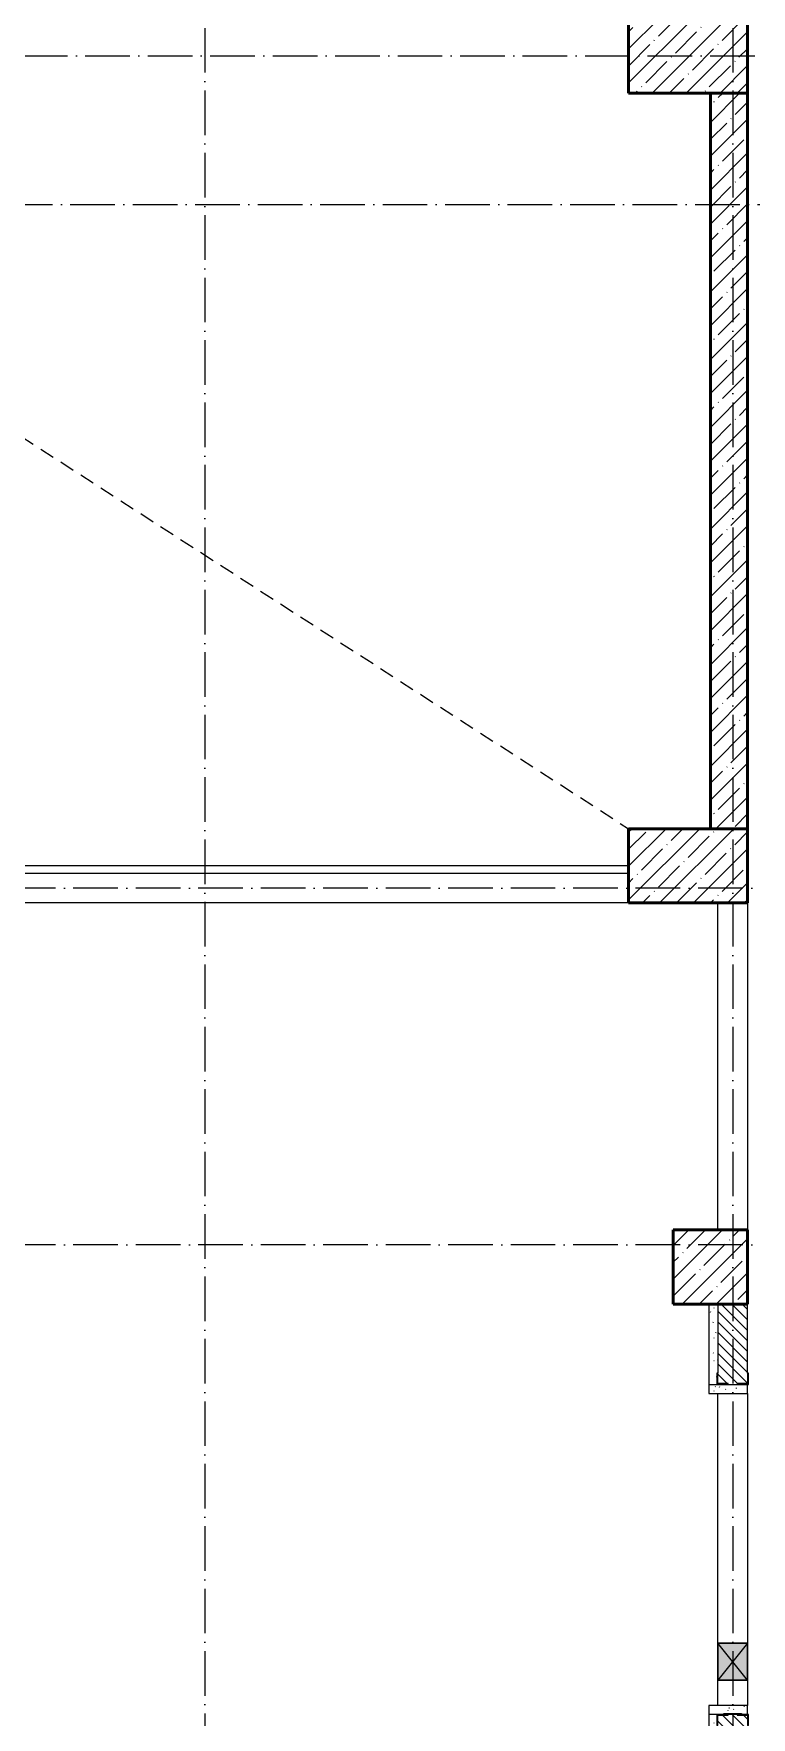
# Model space of a CAD drawing. Header units: millimetres. Extents: x -136833 to 49383, y -8033 to 344618.
# Drawn here: x -61534 to -56709, y 310198 to 321528 of the extents above; entities that cross this region are included whole.
import ezdxf

# ---------------------------------------------------------------- set-up
doc = ezdxf.new("R2010")
doc.units = ezdxf.units.MM
doc.linetypes.add('200_ШТРИХ_ш1п0_6_', pattern=[160, 100, -60])
doc.linetypes.add('50_200_ШТРИХ_1Т_ш5_п1_п1_', pattern=[700, 500, -100, 0, -100])
for name, color, linetype, lineweight in [('A-DETL-____-OTLN-3', 7, '200_ШТРИХ_ш1п0_6_', 9), ('A-DETL-GENF-OTLN', 7, 'Continuous', 9), ('A-FLOR-____-OTLN', 7, 'Continuous', 9), ('A-GENM-____-MCUT', 7, 'Continuous', 25), ('A-GENM-____-OTLN', 7, 'Continuous', 9), ('A-GENM-____-OTLN-1', 7, 'Continuous', 25), ('A-GLAZ-____-OTLN', 7, 'Continuous', 9), ('A-WALL-____-MCUT', 7, 'Continuous', 13), ('A-WALL-____-MCUT-2', 7, 'Continuous', 50), ('A-WALL-____-PATT-1', 7, 'Continuous', 9), ('A-WALL-FNSH-MCUT-1', 7, 'Continuous', 9), ('I-WALL-____-OTLN', 7, 'Continuous', 9), ('S-COLS-____-MCUT', 7, 'Continuous', 50), ('S-COLS-____-OTLN', 7, 'Continuous', 9), ('S-GRID-____-OTLN-1', 7, '50_200_ШТРИХ_1Т_ш5_п1_п1_', 9)]:
    doc.layers.add(name, color=color, linetype=linetype, lineweight=lineweight)
doc.layers.add('A-WALL-____-PATT-2', color=7, linetype='Continuous', lineweight=9, true_color=0x787878)
pattern_1 = [(0, (-131434.413, 245796.486), (203.2, 50.8), [3.353, -149.047, 3.353, -149.047, -812.8]), (0, (-131434.413, 245796.486), (203.2, 50.8), [-304.8, 3.353, -301.447, 3.353, -149.047, -355.6]), (0, (-131434.413, 245796.486), (203.2, 50.8), [-762, 3.353, -98.247, 3.353, -250.647]), (120, (-131358.213, 245821.886), (-145.59409, 150.576362), [3.353, -149.047, 3.353, -149.047, -812.8]), (120, (-131358.213, 245821.886), (-145.59409, 150.576362), [-304.8, 3.353, -301.447, 3.353, -149.047, -355.6]), (120, (-131358.213, 245821.886), (-145.59409, 150.576362), [-762, 3.353, -98.247, 3.353, -250.647]), (240, (-131332.813, 245923.486), (-57.60591, -201.376362), [3.353, -149.047, 3.353, -149.047, -812.8]), (240, (-131332.813, 245923.486), (-57.60591, -201.376362), [-304.8, 3.353, -301.447, 3.353, -149.047, -355.6]), (240, (-131332.813, 245923.486), (-57.60591, -201.376362), [-762, 3.353, -98.247, 3.353, -250.647])]

# ---------------------------------------------------------------- blocks, each defined once
blk = doc.blocks.new('BSC_Колонна _Прямоугольная - 500х800-V83-АР1_План отверстий 2 этажа в осях 1-64_Ю-ЯЯ')
at = {"layer": 'S-COLS-____-OTLN'}
h = blk.add_hatch(dxfattribs=at)
h.set_pattern_fill('FP_96', color=256, style=0, pattern_type=2)
h.set_pattern_definition([(315, (-75581.04, 74300), (114.04925, 114.04925), []), (315, (-75581.04, 74185.95), (114.04925, 114.04925), [201.613, -40.323, 3.353, -36.97])])
h.paths.add_polyline_path([(-250, 400), (-250, -400), (250, -400), (250, 400)], flags=0)
at = {"layer": 'S-COLS-____-MCUT'}
for p, q in [((250, 400), (-250, 400)), ((-250, 400), (-250, -400)), ((250, -400), (250, 400)), ((-250, -400), (250, -400))]:
    blk.add_line(p, q, dxfattribs=at)
blk = doc.blocks.new('BSC_Колонна _Прямоугольная - 500х800-V84-АР1_План отверстий 2 этажа в осях 1-64_Ю-ЯЯ')
at = {"layer": 'S-COLS-____-OTLN'}
h = blk.add_hatch(dxfattribs=at)
h.set_pattern_fill('FP_97', color=256, style=0, pattern_type=2)
h.set_pattern_definition([(315, (-70131.04, 74300), (114.04925, 114.04925), []), (315, (-70131.04, 74185.95), (114.04925, 114.04925), [201.613, -40.323, 3.353, -36.97])])
h.paths.add_polyline_path([(-250, -400), (250, -400), (250, 400), (-250, 400), (-250, 80)], flags=0)
at = {"layer": 'S-COLS-____-MCUT'}
for p, q in [((250, 400), (-250, 400)), ((-250, 400), (-250, -400)), ((250, -400), (250, 400)), ((-250, -400), (250, -400))]:
    blk.add_line(p, q, dxfattribs=at)
blk = doc.blocks.new('BSC_Колонна _Прямоугольная - 500х500-V145-АР1_План отверстий 2 этажа в осях 1-64_Ю-ЯЯ')
at = {"layer": 'S-COLS-____-OTLN'}
h = blk.add_hatch(dxfattribs=at)
h.set_pattern_fill('FP_158', color=256, style=0, pattern_type=2)
h.set_pattern_definition([(45, (-74450, -67431.04), (-114.04925, 114.04925), []), (45, (-74335.95, -67431.04), (-114.04925, 114.04925), [201.613, -40.323, 3.353, -36.97])])
h.paths.add_polyline_path([(-250, -250), (250, -250), (250, 250), (-250, 250)], flags=0)
at = {"layer": 'S-COLS-____-MCUT'}
for p, q in [((250, 250), (-250, 250)), ((-250, 250), (-250, -250)), ((250, -250), (250, 250)), ((-250, -250), (250, -250))]:
    blk.add_line(p, q, dxfattribs=at)
blk = doc.blocks.new('154_Стойка_СКБ_Уголок - СМ-2540_200-37126399-АР1_План отверстий 2 этажа в осях 1-64_Ю-ЯЯ')
at = {"layer": 'A-GENM-____-MCUT'}
for p, q in [((125, 156), (125, 81)), ((200, 156), (125, 156)), ((131, 81), (131, 150)), ((131, 150), (200, 150)), ((200, 150), (200, 156)), ((125, 81), (131, 81)), ((131, 19), (125, 19)), ((125, 19), (125, -56)), ((131, -50), (131, 19)), ((125, -56), (200, -56)), ((200, -50), (131, -50)), ((200, -56), (200, -50))]:
    blk.add_line(p, q, dxfattribs=at)
blk = doc.blocks.new('Стойка_Влож_Полоса боковая - Полоса-V150-АР1_План отверстий 2 этажа в осях 1-64_Ю-ЯЯ')
at = {"layer": 'A-GENM-____-OTLN'}
for p, q in [((-5, 60), (0, 60)), ((-5, -60), (-5, 60)), ((0, 31), (0, -31)), ((0, -60), (-5, -60))]:
    blk.add_line(p, q, dxfattribs=at)
blk = doc.blocks.new('Фахверк_СКБ_Уголок - 200_3550-28267367-АР1_План отверстий 2 этажа в осях 1-64_Ю-ЯЯ')
at = {"layer": 'A-GENM-____-MCUT'}
for p, q in [((200, 156), (125, 156)), ((125, 156), (125, 81)), ((131, 81), (131, 150)), ((131, 150), (200, 150)), ((200, 150), (200, 156)), ((125, 81), (131, 81)), ((131, 19), (125, 19)), ((125, 19), (125, -56)), ((131, -50), (131, 19)), ((125, -56), (200, -56)), ((200, -50), (131, -50)), ((200, -56), (200, -50))]:
    blk.add_line(p, q, dxfattribs=at)
blk = doc.blocks.new('AR_Отверстие прямоугольное _в стене__БезПР - AR_Отверстие прямоугольное _в стене__БезПР-36392898-АР1_План отверстий 2 этажа в осях 1-64_Ю-ЯЯ')
at = {"layer": 'A-GLAZ-____-OTLN'}
blk.add_hatch(color=256, dxfattribs=at).paths.add_polyline_path([(125, 100), (-125, 100), (-125, -100), (125, -100)], flags=0)
at = {"layer": 'A-DETL-GENF-OTLN'}
for p, q in [((-125, -100), (-125, 100)), ((-125, 100), (125, 100)), ((125, 100), (-125, -100)), ((-125, 100), (125, -100)), ((125, 100), (-125, 100)), ((-125, 100), (-125, -100)), ((125, 100), (125, -100)), ((125, -100), (125, 100)), ((125, -100), (-125, -100)), ((-125, -100), (125, -100))]:
    blk.add_line(p, q, dxfattribs=at)
blk = doc.blocks.new('3эт')
at = {"layer": 'S-GRID-____-OTLN-1', "color": 251, "ltscale": 0.6, "true_color": 0x636466}
for p, q in [((354820.7, 4029.4), (354820.7, -46882.4)), ((358370.7, 4029.4), (358370.7, -46592.2)), ((333012.7, -11282.4), (387845.1, -11282.4)), ((318208.2, -12282.4), (387845.1, -12282.4)), ((387845.1, -16882.4), (333012.7, -16882.4)), ((387845.1, -19282.4), (279101.9, -19282.4))]:
    blk.add_line(p, q, dxfattribs=at)

msp = doc.modelspace()

# ---------------------------------------------------------------- hatches: boundary and pattern name
at = {"layer": 'A-WALL-____-PATT-1'}
h = msp.add_hatch(dxfattribs=at)
h.set_pattern_fill('FP_13', color=256, style=0, pattern_type=2)
h.set_pattern_definition([(45, (-131434.41, 245796.49), (-114.04925, 114.04925), []), (45, (-131320.36, 245796.49), (-114.04925, 114.04925), [201.612, -40.322, 3.353, -36.97])])
h.paths.add_polyline_path([(-56734.4, 316177.5), (-56734.4, 321127.5), (-56984.4, 321127.5), (-56984.4, 316177.5)], flags=0)
h = msp.add_hatch(dxfattribs=at)
h.set_pattern_fill('FP_6', color=256, style=0, pattern_type=2)
h.set_pattern_definition([(135, (-131434.413, 245796.486), (-35.35534, -35.35534), [])])
h.paths.add_polyline_path([(-56734.4, 308977.5), (-56734.4, 310211.5), (-56803.4, 310211.5), (-56803.4, 310217.5), (-56865.4, 310217.5), (-56865.4, 310211.5), (-56934.4, 310211.5), (-56934.4, 308977.5)], flags=0)
h.paths.add_polyline_path([(-56803.4, 312437.5), (-56803.4, 312443.5), (-56734.4, 312443.5), (-56734.4, 312977.5), (-56934.4, 312977.5), (-56934.4, 312443.5), (-56865.4, 312443.5), (-56865.4, 312437.5)], flags=0)
at = {"layer": 'A-WALL-____-PATT-2'}
h = msp.add_hatch(dxfattribs=at)
h.set_pattern_fill('FP_165', color=256, style=0, pattern_type=2)
h.set_pattern_definition(pattern_1)
h.paths.add_polyline_path([(-56934.4, 308977.5), (-56934.4, 310142.5), (-56940.4, 310142.5), (-56940.4, 310217.5), (-56994.4, 310217.5), (-56994.4, 308977.5)], flags=0)
h.paths.add_polyline_path([(-56994.4, 312437.5), (-56940.4, 312437.5), (-56940.4, 312512.5), (-56934.4, 312512.5), (-56934.4, 312977.5), (-56994.4, 312977.5), (-56994.4, 312443.5)], flags=0)
h = msp.add_hatch(dxfattribs=at)
h.set_pattern_fill('FP_165', color=256, style=0, pattern_type=2)
h.set_pattern_definition(pattern_1)
h.paths.add_polyline_path([(-56934.4, 312377.5), (-56734.4, 312377.5), (-56734.4, 312437.5), (-56994.4, 312437.5), (-56994.4, 312377.5), (-56940.4, 312377.5)], flags=0)
h = msp.add_hatch(dxfattribs=at)
h.set_pattern_fill('FP_165', color=256, style=0, pattern_type=2)
h.set_pattern_definition(pattern_1)
h.paths.add_polyline_path([(-56774.4, 310217.5), (-56734.4, 310217.5), (-56734.4, 310277.5), (-56994.4, 310277.5), (-56994.4, 310217.5), (-56894.4, 310217.5), (-56894.4, 310222.5), (-56774.4, 310222.5)], flags=0)

# ---------------------------------------------------------------- linework, layer by layer
at = {"layer": 'A-DETL-____-OTLN-3'}
msp.add_line((-80434.4, 330977.5), (-57534.4, 316177.5), dxfattribs=at)
at = {"layer": 'A-FLOR-____-OTLN'}
msp.add_line((-57534.4, 315927.5), (-62234.4, 315927.5), dxfattribs=at)
at = {"layer": 'A-WALL-____-MCUT'}
for p, q in [((-56934.4, 312977.5), (-56934.4, 312512.5)), ((-56734.4, 312512.5), (-56734.4, 312977.5)), ((-56865.4, 312437.5), (-56803.4, 312437.5))]:
    msp.add_line(p, q, dxfattribs=at)
at = {"layer": 'A-WALL-____-MCUT-2'}
for p, q in [((-56984.4, 321127.5), (-56984.4, 316177.5)), ((-56734.4, 316177.5), (-56734.4, 321127.5))]:
    msp.add_line(p, q, dxfattribs=at)
at = {"layer": 'A-WALL-FNSH-MCUT-1'}
for p, q in [((-56994.4, 312977.5), (-56994.4, 312377.5)), ((-56994.4, 312437.5), (-56940.4, 312437.5)), ((-56994.4, 312377.5), (-56734.4, 312377.5)), ((-56734.4, 312377.5), (-56734.4, 312437.5)), ((-56994.4, 310277.5), (-56994.4, 308977.5)), ((-56734.4, 310277.5), (-56994.4, 310277.5)), ((-56940.4, 310217.5), (-56994.4, 310217.5)), ((-56734.4, 310217.5), (-56734.4, 310277.5))]:
    msp.add_line(p, q, dxfattribs=at)
at = {"layer": 'I-WALL-____-OTLN'}
for p, q in [((-62234.4, 315877.5), (-57534.4, 315877.5)), ((-57534.4, 315677.5), (-62234.4, 315677.5)), ((-56934.4, 313477.5), (-56934.4, 315677.5)), ((-56734.4, 315677.5), (-56734.4, 313477.5)), ((-56934.4, 310697.5), (-56934.4, 312377.5)), ((-56734.4, 312377.5), (-56734.4, 310697.5)), ((-56934.4, 310277.5), (-56934.4, 310447.5)), ((-56734.4, 310447.5), (-56734.4, 310277.5))]:
    msp.add_line(p, q, dxfattribs=at)

# ---------------------------------------------------------------- block references
msp.add_blockref('3эт', (-415205.1, 332659.9))
at = {"layer": 'A-GENM-____-OTLN', "rotation": 269.9999999999998}
msp.add_blockref('Стойка_Влож_Полоса боковая - Полоса-V150-АР1_План отверстий 2 этажа в осях 1-64_Ю-ЯЯ', (-56834.4, 310217.5), dxfattribs=at)
at = {"layer": 'A-GENM-____-OTLN-1'}
for name, p, rotation in [('Фахверк_СКБ_Уголок - 200_3550-28267367-АР1_План отверстий 2 этажа в осях 1-64_Ю-ЯЯ', (-56784.4, 312312.5), 89.99999999999986), ('154_Стойка_СКБ_Уголок - СМ-2540_200-37126399-АР1_План отверстий 2 этажа в осях 1-64_Ю-ЯЯ', (-56884.4, 310342.5), 269.9999999999998)]:
    msp.add_blockref(name, p, dxfattribs=dict(at, rotation=rotation))
at = {"layer": 'A-GLAZ-____-OTLN', "rotation": 269.9999999999998}
msp.add_blockref('AR_Отверстие прямоугольное _в стене__БезПР - AR_Отверстие прямоугольное _в стене__БезПР-36392898-АР1_План отверстий 2 этажа в осях 1-64_Ю-ЯЯ', (-56834.4, 310572.5), dxfattribs=at)
at = {"layer": 'S-COLS-____-OTLN', "rotation": 89.9999999999999}
for name, p in [('BSC_Колонна _Прямоугольная - 500х800-V83-АР1_План отверстий 2 этажа в осях 1-64_Ю-ЯЯ', (-57134.4, 321377.5)), ('BSC_Колонна _Прямоугольная - 500х800-V84-АР1_План отверстий 2 этажа в осях 1-64_Ю-ЯЯ', (-57134.4, 315927.5))]:
    msp.add_blockref(name, p, dxfattribs=at)
at = {"layer": 'S-COLS-____-OTLN'}
msp.add_blockref('BSC_Колонна _Прямоугольная - 500х500-V145-АР1_План отверстий 2 этажа в осях 1-64_Ю-ЯЯ', (-56984.4, 313227.5), dxfattribs=at)

doc.saveas('drawing.dxf')
